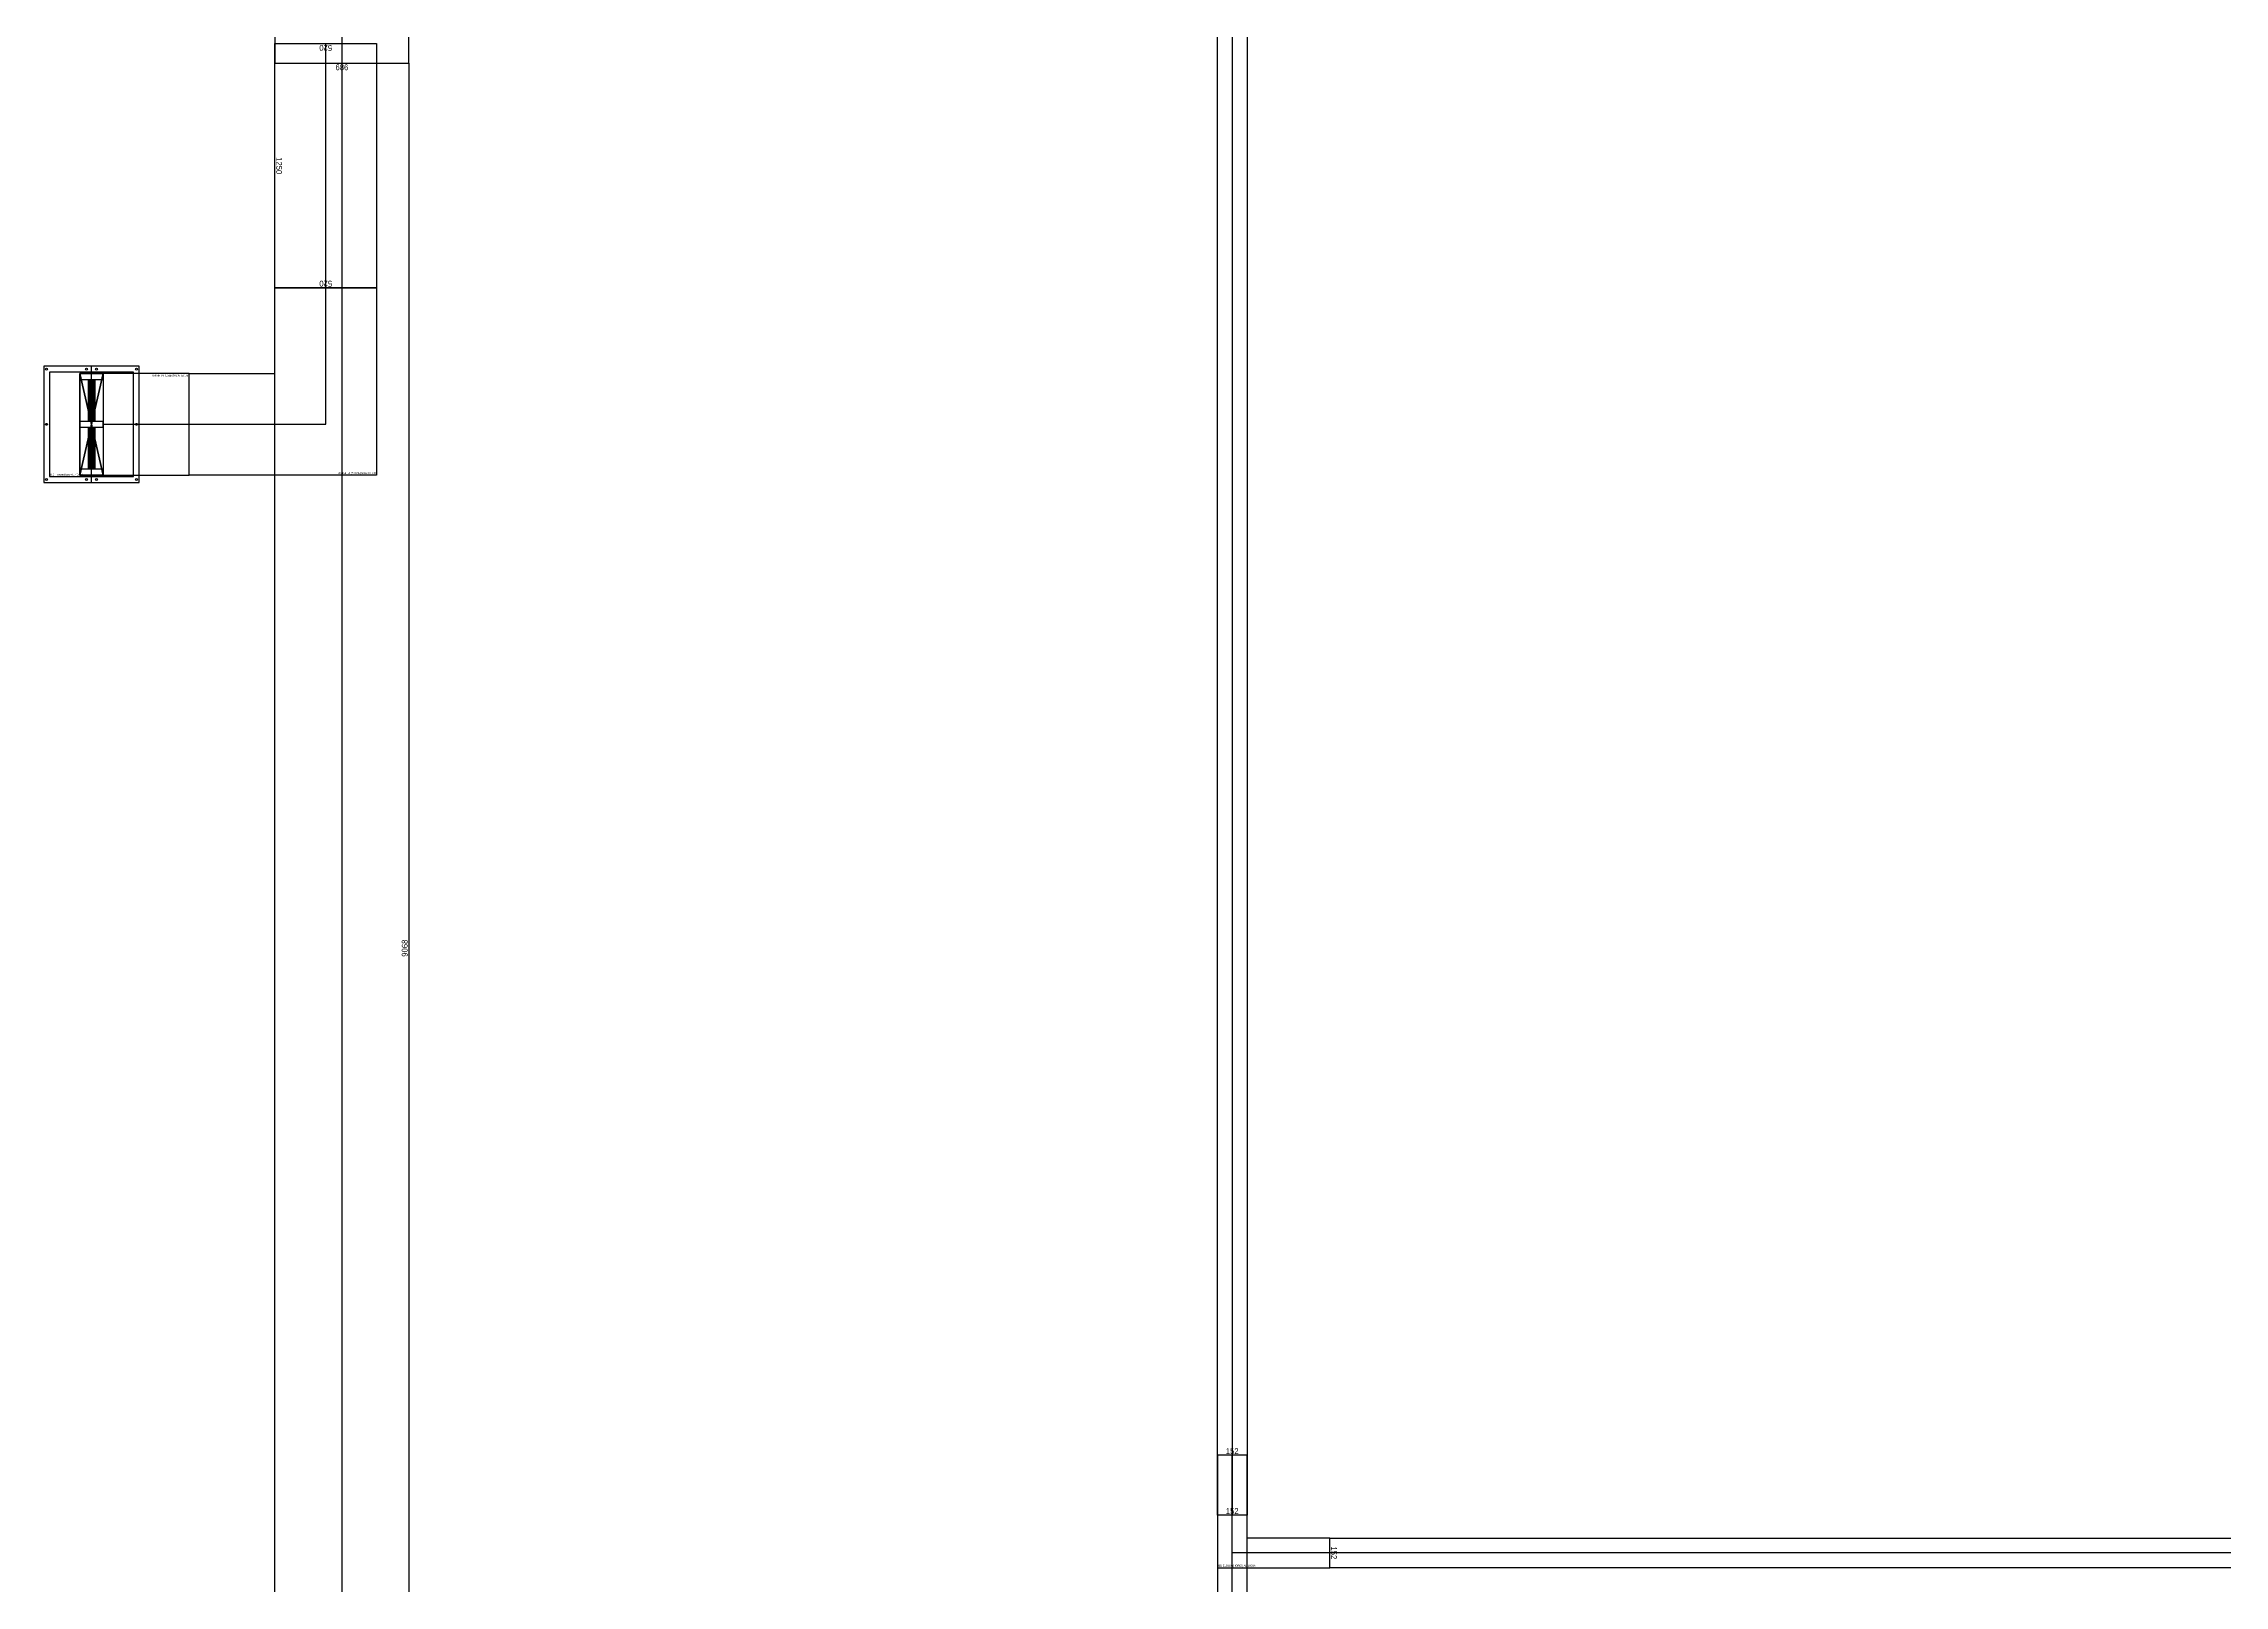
# Model space of a CAD drawing. Header units: millimetres. Extents: x 84228 to 374549, y -351975 to 847575.
# Drawn here: x 116464 to 127638, y -229444 to -221544 of the extents above; entities that cross this region are included whole.
import ezdxf
from ezdxf.enums import TextEntityAlignment as Align

# ---------------------------------------------------------------- set-up
doc = ezdxf.new("R2010")
doc.units = ezdxf.units.MM
doc.header["$LTSCALE"] = 150
doc.layers.get('Defpoints').update_dxf_attribs({"color": 150})
for name, color, linetype in [('-----27 Bus Duct_HV_IT BACK UP A', 7, 'Continuous'), ('-----27 Bus Duct_HV_IT BACK UP B', 3, 'Continuous'), ('-----27 Bus Duct_LV_380-220V', 200, 'Continuous'), ('-----27 Bus Duct_LV_380-220V_IT BACK UP', 2, 'Continuous')]:
    doc.layers.add(name, color=color, linetype=linetype)
doc.styles.add('ELEC', font='Dotum.ttf')
doc.styles.get("Standard").update_dxf_attribs({"font": 'Dotum.ttf'})
doc.dimstyles.new('전기통신참고용-치수', dxfattribs={"dimscale": 15, "dimtxt": 2, "dimasz": 0, "dimexe": 0, "dimexo": 0, "dimgap": 0.4, "dimtad": 4, "dimdec": 0, "dimzin": 0, "dimdsep": 46, "dimtxsty": 'Standard', "dimblk": 'NONE', "dimcen": 0, "dimse1": 1, "dimse2": 1, "dimsd1": 1, "dimsd2": 1, "dimclrd": 8, "dimclre": 8, "dimclrt": 8, "dimadec": 0, "dimazin": 0, "dimtfac": 1, "dimtdec": 0, "dimtix": 1, "dimtmove": 2, "dimatfit": 0, "dimldrblk": 'NONE', "dimfxl": 2, "dimtolj": 1, "dimtzin": 0, "dimarcsym": 0})

# ---------------------------------------------------------------- blocks, each defined once
blk = doc.blocks.new('*D199')
at = {"layer": 'Defpoints', "color": 0, "transparency": 16777216}
for p in [(0, 8990), (686, 8990), (686, 8990)]:
    blk.add_point(p, dxfattribs=at)
at = {"color": 0, "transparency": 16777216, "insert": (343, 8969), "char_height": 30, "attachment_point": 5}
blk.add_mtext('\\A1;{\\C0;686}', dxfattribs=at)
blk = doc.blocks.new('_None')
blk = doc.blocks.new('*D200')
at = {"layer": 'Defpoints', "color": 0, "transparency": 16777216}
for p in [(686, 8990), (686, 8990), (686, -78)]:
    blk.add_point(p, dxfattribs=at)
at = {"color": 0, "transparency": 16777216, "insert": (665, 4456), "char_height": 30, "attachment_point": 5, "rotation": 90}
blk.add_mtext('\\A1;{\\C0;9068}', dxfattribs=at)
blk = doc.blocks.new('*D201')
at = {"layer": 'Defpoints', "color": 0, "transparency": 16777216}
for p in [(0, -78), (686, -78), (686, -78)]:
    blk.add_point(p, dxfattribs=at)
at = {"color": 0, "transparency": 16777216, "insert": (343, -57), "char_height": 30, "attachment_point": 5}
blk.add_mtext('\\A1;{\\C0;686}', dxfattribs=at)
blk = doc.blocks.new('*U74')
at = {"color": 0}
blk.add_lwpolyline([(-343, -343), (800, -343), (800, 343), (343, 343), (343, 800), (-343, 800)], close=True, dxfattribs=at)
at = {"color": 1}
blk.add_lwpolyline([(800, 0), (0, 0), (0, 800)], dxfattribs=at)
at = {"color": 0, "style": 'ELEC'}
blk.add_text('BD ELBOW(HORIZ)-AL 5000A', height=10, dxfattribs=at).set_placement((-338, -333), align=Align.MIDDLE_LEFT)
blk = doc.blocks.new('*D279')
at = {"layer": 'Defpoints', "color": 0, "transparency": 16777216}
for p in [(0, 5464), (520, 5464), (520, 5464)]:
    blk.add_point(p, dxfattribs=at)
at = {"color": 0, "transparency": 16777216, "insert": (260, 5443), "char_height": 30, "attachment_point": 5}
blk.add_mtext('\\A1;{\\C0;520}', dxfattribs=at)
blk = doc.blocks.new('*D280')
at = {"layer": 'Defpoints', "color": 0, "transparency": 16777216}
for p in [(520, 5464), (520, 5464), (520, 4214)]:
    blk.add_point(p, dxfattribs=at)
at = {"color": 0, "transparency": 16777216, "insert": (499, 4839), "char_height": 30, "attachment_point": 5, "rotation": 90}
blk.add_mtext('\\A1;{\\C0;1250}', dxfattribs=at)
blk = doc.blocks.new('*D281')
at = {"layer": 'Defpoints', "color": 0, "transparency": 16777216}
for p in [(0, 4214), (520, 4214), (520, 4214)]:
    blk.add_point(p, dxfattribs=at)
at = {"color": 0, "transparency": 16777216, "insert": (260, 4235), "char_height": 30, "attachment_point": 5}
blk.add_mtext('\\A1;{\\C0;520}', dxfattribs=at)
blk = doc.blocks.new('*U23')
at = {"color": 1}
for p, q in [((60, 260), (-60, -260)), ((-60, 260), (60, -260))]:
    blk.add_line(p, q, dxfattribs=at)
at = {"color": 0}
blk.add_line((0, -298.5), (0, 298.5), dxfattribs=at)
for points in [[(-245, -298.5), (245, -298.5), (245, 298.5), (-245, 298.5)], [(-215, -267.5), (215, -267.5), (215, 267.5), (-215, 267.5)]]:
    blk.add_lwpolyline(points, close=True, dxfattribs=at)
at = {"color": 1}
blk.add_lwpolyline([(60, -260), (-60, -260), (-60, 260), (60, 260)], close=True, dxfattribs=at)
for points in [[(-60, 14, -0.41421356), (-58, 16), (-17.2, 16, 0.41421356), (-16.2, 17), (-16.2, 227, 0.41421356), (-17.2, 228), (-58, 228, -0.41421356), (-60, 230), (-60, 260, -0.41421356), (-59, 259), (-59, 230, 0.41421356), (-58, 229), (58, 229, 0.41421356), (59, 230), (59, 259, -0.41421356), (60, 260), (60, 230, -0.41421356), (58, 228), (17.2, 228, 0.41421356), (16.2, 227), (16.2, 17, 0.41421356), (17.2, 16), (58, 16, -0.41421356), (60, 14), (60, 2, -0.41421356), (59, 3), (59, 14, 0.41421356), (58, 15), (-58, 15, 0.41421356), (-59, 14), (-59, 3, -0.41421356), (-60, 2), (-60, 2), (-60, 2), (-60, 2)], [(-15.2, 17), (-15.2, 227, -0.41421356), (-14.2, 228), (14.2, 228, -0.41421356), (15.2, 227), (15.2, 17, -0.41421356), (14.2, 16), (-14.2, 16, -0.41421356)], [(-14.2, 18), (-14.2, 226, -0.41421356), (-13.2, 227), (-8.85, 227, -0.41421356), (-7.85, 226), (-7.85, 18, -0.41421356), (-8.85, 17), (-13.2, 17, -0.41421356)], [(-6.85, 18), (-6.85, 226, -0.41421356), (-5.85, 227), (-1.5, 227, -0.41421356), (-0.5, 226), (-0.5, 18, -0.41421356), (-1.5, 17), (-5.85, 17, -0.41421356)], [(0.5, 18), (0.5, 226, -0.41421356), (1.5, 227), (5.85, 227, -0.41421356), (6.85, 226), (6.85, 18, -0.41421356), (5.85, 17), (1.5, 17, -0.41421356)], [(7.85, 18), (7.85, 226, -0.41421356), (8.85, 227), (13.2, 227, -0.41421356), (14.2, 226), (14.2, 18, -0.41421356), (13.2, 17), (8.85, 17, -0.41421356)], [(-60, -230, -0.41421356), (-58, -228), (-17.2, -228, 0.41421356), (-16.2, -227), (-16.2, -17, 0.41421356), (-17.2, -16), (-58, -16, -0.41421356), (-60, -14), (-60, 0, -0.41421356), (-59, -1), (-59, -14, 0.41421356), (-58, -15), (58, -15, 0.41421356), (59, -14), (59, -1, -0.41421356), (60, 0), (60, -14, -0.41421356), (58, -16), (17.2, -16, 0.41421356), (16.2, -17), (16.2, -227, 0.41421356), (17.2, -228), (58, -228, -0.41421356), (60, -230), (60, -260, -0.41421356), (59, -259), (59, -230, 0.41421356), (58, -229), (-58, -229, 0.41421356), (-59, -230), (-59, -259, -0.41421356), (-60, -260), (-60, -260), (-60, -260), (-60, -260)], [(-15.2, -227), (-15.2, -17, -0.41421356), (-14.2, -16), (14.2, -16, -0.41421356), (15.2, -17), (15.2, -227, -0.41421356), (14.2, -228), (-14.2, -228, -0.41421356)], [(-14.2, -226), (-14.2, -18, -0.41421356), (-13.2, -17), (-8.85, -17, -0.41421356), (-7.85, -18), (-7.85, -226, -0.41421356), (-8.85, -227), (-13.2, -227, -0.41421356)], [(-6.85, -226), (-6.85, -18, -0.41421356), (-5.85, -17), (-1.5, -17, -0.41421356), (-0.5, -18), (-0.5, -226, -0.41421356), (-1.5, -227), (-5.85, -227, -0.41421356)], [(0.5, -226), (0.5, -18, -0.41421356), (1.5, -17), (5.85, -17, -0.41421356), (6.85, -18), (6.85, -226, -0.41421356), (5.85, -227), (1.5, -227, -0.41421356)], [(7.85, -226), (7.85, -18, -0.41421356), (8.85, -17), (13.2, -17, -0.41421356), (14.2, -18), (14.2, -226, -0.41421356), (13.2, -227), (8.85, -227, -0.41421356)]]:
    blk.add_lwpolyline(points, format="xyb", close=True, dxfattribs=at)
at = {"color": 0}
for centre in [(-230, 283), (-25, 283), (25, 283), (230, 283), (-230, 0), (230, 0), (-230, -283), (-25, -283), (25, -283), (230, -283)]:
    blk.add_circle(centre, 5, dxfattribs=at)
at = {"color": 0, "style": 'ELEC'}
blk.add_text('BD Flanged End-AL 4000A', height=10, dxfattribs=at).set_placement((-210, -257.5), align=Align.MIDDLE_LEFT)
blk = doc.blocks.new('*U22')
at = {"color": 1}
for p, q in [((340, 260), (220, -260)), ((220, 260), (340, -260))]:
    blk.add_line(p, q, dxfattribs=at)
at = {"color": 0}
blk.add_lwpolyline([(-220, -260), (220, -260), (220, 260), (-220, 260)], close=True, dxfattribs=at)
blk.add_lwpolyline([(220, -260), (340, -260), (340, 260), (220, 260)], dxfattribs=at)
at = {"color": 1}
for points in [[(220, 14, -0.41421356), (222, 16), (262.8, 16, 0.41421356), (263.8, 17), (263.8, 227, 0.41421356), (262.8, 228), (222, 228, -0.41421356), (220, 230), (220, 260, -0.41421356), (221, 259), (221, 230, 0.41421356), (222, 229), (338, 229, 0.41421356), (339, 230), (339, 259, -0.41421356), (340, 260), (340, 230, -0.41421356), (338, 228), (297.2, 228, 0.41421356), (296.2, 227), (296.2, 17, 0.41421356), (297.2, 16), (338, 16, -0.41421356), (340, 14), (340, 2, -0.41421356), (339, 3), (339, 14, 0.41421356), (338, 15), (222, 15, 0.41421356), (221, 14), (221, 3, -0.41421356), (220, 2), (220, 2), (220, 2), (220, 2)], [(264.8, 17), (264.8, 227, -0.41421356), (265.8, 228), (294.2, 228, -0.41421356), (295.2, 227), (295.2, 17, -0.41421356), (294.2, 16), (265.8, 16, -0.41421356)], [(265.8, 18), (265.8, 226, -0.41421356), (266.8, 227), (271.15, 227, -0.41421356), (272.15, 226), (272.15, 18, -0.41421356), (271.15, 17), (266.8, 17, -0.41421356)], [(273.15, 18), (273.15, 226, -0.41421356), (274.15, 227), (278.5, 227, -0.41421356), (279.5, 226), (279.5, 18, -0.41421356), (278.5, 17), (274.15, 17, -0.41421356)], [(280.5, 18), (280.5, 226, -0.41421356), (281.5, 227), (285.85, 227, -0.41421356), (286.85, 226), (286.85, 18, -0.41421356), (285.85, 17), (281.5, 17, -0.41421356)], [(287.85, 18), (287.85, 226, -0.41421356), (288.85, 227), (293.2, 227, -0.41421356), (294.2, 226), (294.2, 18, -0.41421356), (293.2, 17), (288.85, 17, -0.41421356)], [(220, -230, -0.41421356), (222, -228), (262.8, -228, 0.41421356), (263.8, -227), (263.8, -17, 0.41421356), (262.8, -16), (222, -16, -0.41421356), (220, -14), (220, 0, -0.41421356), (221, -1), (221, -14, 0.41421356), (222, -15), (338, -15, 0.41421356), (339, -14), (339, -1, -0.41421356), (340, 0), (340, -14, -0.41421356), (338, -16), (297.2, -16, 0.41421356), (296.2, -17), (296.2, -227, 0.41421356), (297.2, -228), (338, -228, -0.41421356), (340, -230), (340, -260, -0.41421356), (339, -259), (339, -230, 0.41421356), (338, -229), (222, -229, 0.41421356), (221, -230), (221, -259, -0.41421356), (220, -260), (220, -260), (220, -260), (220, -260)], [(264.8, -227), (264.8, -17, -0.41421356), (265.8, -16), (294.2, -16, -0.41421356), (295.2, -17), (295.2, -227, -0.41421356), (294.2, -228), (265.8, -228, -0.41421356)], [(265.8, -226), (265.8, -18, -0.41421356), (266.8, -17), (271.15, -17, -0.41421356), (272.15, -18), (272.15, -226, -0.41421356), (271.15, -227), (266.8, -227, -0.41421356)], [(273.15, -226), (273.15, -18, -0.41421356), (274.15, -17), (278.5, -17, -0.41421356), (279.5, -18), (279.5, -226, -0.41421356), (278.5, -227), (274.15, -227, -0.41421356)], [(280.5, -226), (280.5, -18, -0.41421356), (281.5, -17), (285.85, -17, -0.41421356), (286.85, -18), (286.85, -226, -0.41421356), (285.85, -227), (281.5, -227, -0.41421356)], [(287.85, -226), (287.85, -18, -0.41421356), (288.85, -17), (293.2, -17, -0.41421356), (294.2, -18), (294.2, -226, -0.41421356), (293.2, -227), (288.85, -227, -0.41421356)]]:
    blk.add_lwpolyline(points, format="xyb", close=True, dxfattribs=at)
blk.add_lwpolyline([(220, 0), (-220, 0)], dxfattribs=at)
at = {"color": 0, "style": 'ELEC'}
blk.add_text('BD ELBOW(VERT)-AL 4000A', height=10, dxfattribs=at).set_placement((-215, -250), align=Align.MIDDLE_LEFT)
blk = doc.blocks.new('*U24')
at = {"color": 0}
blk.add_lwpolyline([(-260, -260), (700, -260), (700, 260), (260, 260), (260, 700), (-260, 700)], close=True, dxfattribs=at)
at = {"color": 1}
blk.add_lwpolyline([(700, 0), (0, 0), (0, 700)], dxfattribs=at)
at = {"color": 0, "style": 'ELEC'}
blk.add_text('BD ELBOW(HORIZ)-AL 4000A', height=10, dxfattribs=at).set_placement((-255, -250), align=Align.MIDDLE_LEFT)
blk = doc.blocks.new('*D131')
at = {"layer": 'Defpoints', "color": 0, "transparency": 16777216}
for p in [(0, 3328), (152, 3328), (152, 3328)]:
    blk.add_point(p, dxfattribs=at)
at = {"color": 0, "transparency": 16777216, "insert": (76, 3307), "char_height": 30, "attachment_point": 5}
blk.add_mtext('\\A1;{\\C0;152}', dxfattribs=at)
blk = doc.blocks.new('*D132')
at = {"layer": 'Defpoints', "color": 0, "transparency": 16777216}
for p in [(152, 3328), (152, 3328), (152, -11767)]:
    blk.add_point(p, dxfattribs=at)
at = {"color": 0, "transparency": 16777216, "insert": (131, -4219), "char_height": 30, "attachment_point": 5, "rotation": 90}
blk.add_mtext('\\A1;{\\C0;15095}', dxfattribs=at)
blk = doc.blocks.new('*D133')
at = {"layer": 'Defpoints', "color": 0, "transparency": 16777216}
for p in [(0, -11767), (152, -11767), (152, -11767)]:
    blk.add_point(p, dxfattribs=at)
at = {"color": 0, "transparency": 16777216, "insert": (76, -11746), "char_height": 30, "attachment_point": 5}
blk.add_mtext('\\A1;{\\C0;152}', dxfattribs=at)
blk = doc.blocks.new('*D136')
at = {"layer": 'Defpoints', "color": 0, "transparency": 16777216}
for p in [(152, 34826), (152, 34826), (152, 6431)]:
    blk.add_point(p, dxfattribs=at)
at = {"color": 0, "transparency": 16777216, "insert": (131, 20628), "char_height": 30, "attachment_point": 5, "rotation": 90}
blk.add_mtext('\\A1;{\\C0;28395}', dxfattribs=at)
blk = doc.blocks.new('*D137')
at = {"layer": 'Defpoints', "color": 0, "transparency": 16777216}
for p in [(0, 6431), (152, 6431), (152, 6431)]:
    blk.add_point(p, dxfattribs=at)
at = {"color": 0, "transparency": 16777216, "insert": (76, 6452), "char_height": 30, "attachment_point": 5}
blk.add_mtext('\\A1;{\\C0;152}', dxfattribs=at)
blk = doc.blocks.new('*D251')
at = {"layer": 'Defpoints', "color": 0, "transparency": 16777216}
for p in [(0, 17574), (152, 17574), (152, 17574)]:
    blk.add_point(p, dxfattribs=at)
at = {"color": 0, "transparency": 16777216, "insert": (76, 17553), "char_height": 30, "attachment_point": 5}
blk.add_mtext('\\A1;{\\C0;152}', dxfattribs=at)
blk = doc.blocks.new('*D252')
at = {"layer": 'Defpoints', "color": 0, "transparency": 16777216}
for p in [(152, 17574), (152, 17574), (152, 2172)]:
    blk.add_point(p, dxfattribs=at)
at = {"color": 0, "transparency": 16777216, "insert": (131, 9873), "char_height": 30, "attachment_point": 5, "rotation": 90}
blk.add_mtext('\\A1;{\\C0;15402}', dxfattribs=at)
blk = doc.blocks.new('*D253')
at = {"layer": 'Defpoints', "color": 0, "transparency": 16777216}
for p in [(0, 2172), (152, 2172), (152, 2172)]:
    blk.add_point(p, dxfattribs=at)
at = {"color": 0, "transparency": 16777216, "insert": (76, 2193), "char_height": 30, "attachment_point": 5}
blk.add_mtext('\\A1;{\\C0;152}', dxfattribs=at)
blk = doc.blocks.new('*U68')
at = {"color": 0}
blk.add_lwpolyline([(-76, -76), (500, -76), (500, 76), (76, 76), (76, 500), (-76, 500)], close=True, dxfattribs=at)
at = {"color": 1}
blk.add_lwpolyline([(500, 0), (0, 0), (0, 500)], dxfattribs=at)
at = {"color": 0, "style": 'ELEC'}
blk.add_text('BD ELBOW(HORIZ)-AL 1000A', height=10, dxfattribs=at).set_placement((-71, -66), align=Align.MIDDLE_LEFT)
blk = doc.blocks.new('*U198')
at = {"color": 1}
blk.add_line((343, 8990), (343, -78), dxfattribs=at)
at = {"color": 0}
blk.add_lwpolyline([(686, -78), (0, -78), (0, 8990), (686, 8990)], close=True, dxfattribs=at)
for base, p1, p2, override, picture, middle in [((686, 8990), (0, 8990), (686, 8990), {"dimtxsty": 'Standard', "dimclrd": 0, "dimclre": 0, "dimclrt": 0}, '*D199', (343, 8969)), ((686, -78), (0, -78), (686, -78), {"dimtad": 1, "dimtxsty": 'Standard', "dimclrd": 0, "dimclre": 0, "dimclrt": 0}, '*D201', (343, -57))]:
    dim = blk.add_linear_dim(base=base, p1=p1, p2=p2, text='{\\C0;<>}', dimstyle='전기통신참고용-치수', override=override, dxfattribs=at)
    dim.commit()
    dim.dimension.update_dxf_attribs({"geometry": picture, "text_midpoint": middle})
dim = blk.add_linear_dim(base=(686, 8990), p1=(686, -78), p2=(686, 8990), angle=90, text='{\\C0;<>}', dimstyle='전기통신참고용-치수', override={"dimtad": 1, "dimtxsty": 'Standard', "dimclrd": 0, "dimclre": 0, "dimclrt": 0}, dxfattribs=at)
dim.commit()
dim.dimension.update_dxf_attribs({"geometry": '*D200', "text_midpoint": (665, 4456)})
blk = doc.blocks.new('*U278')
at = {"color": 1}
blk.add_line((260, 5464.2), (260, 4213.7), dxfattribs=at)
at = {"color": 0}
blk.add_lwpolyline([(520, 4213.7), (0, 4213.7), (0, 5464.2), (520, 5464.2)], close=True, dxfattribs=at)
for base, p1, p2, override, picture, middle in [((520, 5464.2), (0, 5464.2), (520, 5464.2), {"dimtxsty": 'Standard', "dimclrd": 0, "dimclre": 0, "dimclrt": 0}, '*D279', (260, 5443.2)), ((520, 4213.7), (0, 4213.7), (520, 4213.7), {"dimtad": 1, "dimtxsty": 'Standard', "dimclrd": 0, "dimclre": 0, "dimclrt": 0}, '*D281', (260, 4234.7))]:
    dim = blk.add_linear_dim(base=base, p1=p1, p2=p2, text='{\\C0;<>}', dimstyle='전기통신참고용-치수', override=override, dxfattribs=at)
    dim.commit()
    dim.dimension.update_dxf_attribs({"geometry": picture, "text_midpoint": middle})
dim = blk.add_linear_dim(base=(520, 5464.2004777), p1=(520, 4213.7004777), p2=(520, 5464.2004777), angle=90, text='{\\C0;<>}', dimstyle='전기통신참고용-치수', override={"dimtad": 1, "dimtxsty": 'Standard', "dimclrd": 0, "dimclre": 0, "dimclrt": 0}, dxfattribs=at)
dim.commit()
dim.dimension.update_dxf_attribs({"geometry": '*D280', "text_midpoint": (498.9796472, 4838.9504777)})
blk = doc.blocks.new('*U130')
at = {"color": 1}
blk.add_line((76, 3328.1), (76, -11766.9), dxfattribs=at)
at = {"color": 0}
blk.add_lwpolyline([(152, -11766.9), (0, -11766.9), (0, 3328.1), (152, 3328.1)], close=True, dxfattribs=at)
for base, p1, p2, override, picture, middle in [((152, 3328.1), (0, 3328.1), (152, 3328.1), {"dimtxsty": 'Standard', "dimclrd": 0, "dimclre": 0, "dimclrt": 0}, '*D131', (76, 3307.1)), ((152, -11766.9), (0, -11766.9), (152, -11766.9), {"dimtad": 1, "dimtxsty": 'Standard', "dimclrd": 0, "dimclre": 0, "dimclrt": 0}, '*D133', (76, -11745.9))]:
    dim = blk.add_linear_dim(base=base, p1=p1, p2=p2, text='{\\C0;<>}', dimstyle='전기통신참고용-치수', override=override, dxfattribs=at)
    dim.commit()
    dim.dimension.update_dxf_attribs({"geometry": picture, "text_midpoint": middle})
dim = blk.add_linear_dim(base=(152, 3328.1), p1=(152, -11766.9), p2=(152, 3328.1), angle=90, text='{\\C0;<>}', dimstyle='전기통신참고용-치수', override={"dimtad": 1, "dimtxsty": 'Standard', "dimclrd": 0, "dimclre": 0, "dimclrt": 0}, dxfattribs=at)
dim.commit()
dim.dimension.update_dxf_attribs({"geometry": '*D132', "text_midpoint": (131, -4219.4)})
blk = doc.blocks.new('*U134')
at = {"color": 1}
blk.add_line((76, 34825.8), (76, 6430.9), dxfattribs=at)
at = {"color": 0}
blk.add_lwpolyline([(152, 6430.9), (0, 6430.9), (0, 34825.8), (152, 34825.8)], close=True, dxfattribs=at)
dim = blk.add_linear_dim(base=(152, 34825.8), p1=(152, 6430.9), p2=(152, 34825.8), angle=90, text='{\\C0;<>}', dimstyle='전기통신참고용-치수', override={"dimtad": 1, "dimtxsty": 'Standard', "dimclrd": 0, "dimclre": 0, "dimclrt": 0}, dxfattribs=at)
dim.commit()
dim.dimension.update_dxf_attribs({"geometry": '*D136', "text_midpoint": (131, 20628.3)})
dim = blk.add_linear_dim(base=(152, 6430.9), p1=(0, 6430.9), p2=(152, 6430.9), text='{\\C0;<>}', dimstyle='전기통신참고용-치수', override={"dimtad": 1, "dimtxsty": 'Standard', "dimclrd": 0, "dimclre": 0, "dimclrt": 0}, dxfattribs=at)
dim.commit()
dim.dimension.update_dxf_attribs({"geometry": '*D137', "text_midpoint": (76, 6451.9)})
blk = doc.blocks.new('*U250')
at = {"color": 1}
blk.add_line((76, 17574.2), (76, 2172.2), dxfattribs=at)
at = {"color": 0}
blk.add_lwpolyline([(152, 2172.2), (0, 2172.2), (0, 17574.2), (152, 17574.2)], close=True, dxfattribs=at)
for base, p1, p2, override, picture, middle in [((152, 17574.2), (0, 17574.2), (152, 17574.2), {"dimtxsty": 'Standard', "dimclrd": 0, "dimclre": 0, "dimclrt": 0}, '*D251', (76, 17553.2)), ((152, 2172.2), (0, 2172.2), (152, 2172.2), {"dimtad": 1, "dimtxsty": 'Standard', "dimclrd": 0, "dimclre": 0, "dimclrt": 0}, '*D253', (76, 2193.2))]:
    dim = blk.add_linear_dim(base=base, p1=p1, p2=p2, text='{\\C0;<>}', dimstyle='전기통신참고용-치수', override=override, dxfattribs=at)
    dim.commit()
    dim.dimension.update_dxf_attribs({"geometry": picture, "text_midpoint": middle})
dim = blk.add_linear_dim(base=(152, 17574.2), p1=(152, 2172.2), p2=(152, 17574.2), angle=90, text='{\\C0;<>}', dimstyle='전기통신참고용-치수', override={"dimtad": 1, "dimtxsty": 'Standard', "dimclrd": 0, "dimclre": 0, "dimclrt": 0}, dxfattribs=at)
dim.commit()
dim.dimension.update_dxf_attribs({"geometry": '*D252', "text_midpoint": (131, 9873.2)})

msp = doc.modelspace()

# ---------------------------------------------------------------- block references
at = {"layer": '-----27 Bus Duct_HV_IT BACK UP A'}
for name, p in [('*U130', (122478, -217010)), ('*U68', (122554, -229277))]:
    msp.add_blockref(name, p, dxfattribs=at)
at = {"layer": '-----27 Bus Duct_HV_IT BACK UP A', "rotation": 270}
msp.add_blockref('*U134', (116623, -229201), dxfattribs=at)
at = {"layer": '-----27 Bus Duct_HV_IT BACK UP B'}
for name, p in [('*U250', (122478, -231256)), ('*U68', (122554, -229584))]:
    msp.add_blockref(name, p, dxfattribs=at)
at = {"layer": '-----27 Bus Duct_LV_380-220V', "rotation": 180}
for name, p in [('*U278', (118169, -217331)), ('*U22', (116989, -223495))]:
    msp.add_blockref(name, p, dxfattribs=at)
at = {"layer": '-----27 Bus Duct_LV_380-220V', "xscale": -1}
msp.add_blockref('*U24', (117909, -223495), dxfattribs=at)
at = {"layer": '-----27 Bus Duct_LV_380-220V'}
msp.add_blockref('*U23', (116709, -223495), dxfattribs=at)
at = {"layer": '-----27 Bus Duct_LV_380-220V_IT BACK UP', "rotation": 180}
msp.add_blockref('*U74', (117992, -220845), dxfattribs=at)
at = {"layer": '-----27 Bus Duct_LV_380-220V_IT BACK UP'}
msp.add_blockref('*U198', (117649, -230635), dxfattribs=at)

doc.saveas('drawing.dxf')
